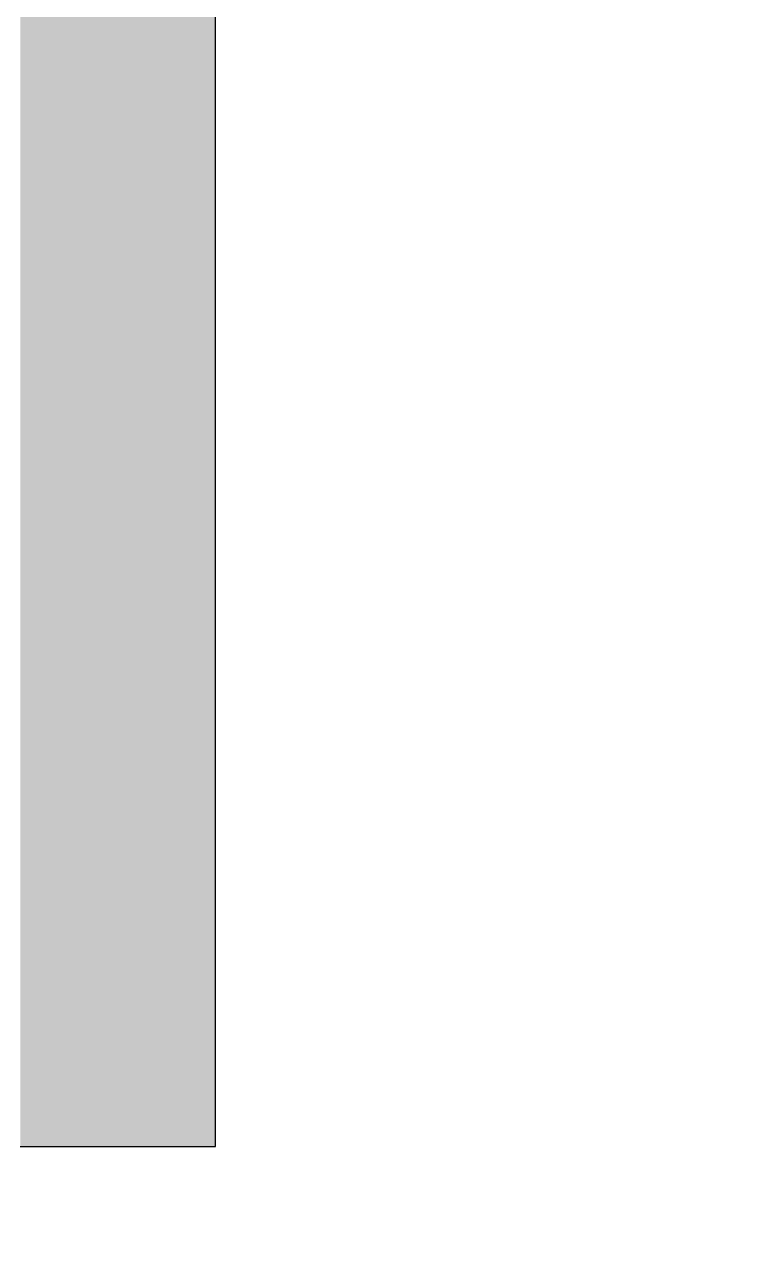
# Model space of a CAD drawing. Extents: x 11551484 to 2613213153046, y -2602833546311 to 14142.
# Drawn here: x 11560454 to 11561201, y -14414970 to -14413707 of the extents above; entities that cross this region are included whole.
import ezdxf

# ---------------------------------------------------------------- set-up
doc = ezdxf.new("R2010")
doc.units = 0
doc.header["$LTSCALE"] = 1000
doc.header["$MEASUREMENT"] = 0
doc.layers.add('CO-DOOR', color=8, linetype='CONTINUOUS')

msp = doc.modelspace()

# ---------------------------------------------------------------- hatches: boundary and pattern name
at = {"layer": 'CO-DOOR'}
h = msp.add_hatch(color=256, dxfattribs=at)
h.dxf.hatch_style = 1
h.paths.add_polyline_path([(11573349.8, -14411205.8), (11557549.8, -14411205.8), (11557549.8, -14426810.8), (11557749.8, -14426810.8), (11557749.8, -14426195.8), (11557909.8, -14426195.8), (11557909.8, -14425410.8), (11557749.8, -14425410.8), (11557749.8, -14416055.8), (11560649.8, -14416055.8), (11560649.8, -14415855.8), (11557749.8, -14415855.8), (11557749.8, -14411405.8), (11560449.8, -14411405.8), (11560449.8, -14414855.8), (11560649.8, -14414855.8), (11560649.8, -14411405.8), (11565749.8, -14411405.8), (11565749.8, -14414455.8), (11565949.8, -14414455.8), (11565949.8, -14411405.8), (11569149.8, -14411405.8), (11569149.8, -14414455.8), (11569349.8, -14414455.8), (11569349.8, -14413705.8), (11569949.8, -14413705.8), (11569949.8, -14413616.3), (11569939.8, -14413616.3), (11569939.8, -14413576.3), (11569949.8, -14413505.8), (11569349.8, -14413505.8), (11569349.8, -14411405.8), (11571549.8, -14411405.8), (11571549.8, -14413505.8), (11570949.8, -14413505.8), (11570949.8, -14413576.3), (11570959.8, -14413576.3), (11570959.8, -14413630.8), (11570949.8, -14413630.8), (11570949.8, -14413705.8), (11571749.8, -14413705.8), (11571749.8, -14413210.8), (11574897.8, -14413210.8), (11574897.8, -14412805.8), (11571749.8, -14412805.8), (11571749.8, -14411405.8), (11573349.8, -14411405.8)])
h.paths.add_polyline_path([(11565549.8, -14416055.8), (11570049.8, -14416055.8), (11570049.8, -14415855.8), (11564799.8, -14415855.8), (11564799.8, -14415880.8), (11564799.8, -14416030.8), (11564799.8, -14416055.8), (11564799.8, -14416305.8), (11565549.8, -14416305.8)], flags=17)
h.paths.add_polyline_path([(11571829.8, -14415855.8), (11571549.8, -14415855.8), (11571049.8, -14415855.8), (11571049.8, -14416055.8), (11571049.8, -14416365.8), (11571829.8, -14416365.8)], flags=17)
h.paths.add_polyline_path([(11578227.8, -14411205.8), (11577349.8, -14411205.8), (11577349.8, -14411405.8), (11577349.8, -14412005.8), (11578027.8, -14412005.8), (11578027.8, -14412805.8), (11577547.8, -14412805.8), (11577547.8, -14413105.8), (11578027.8, -14413105.8), (11578027.8, -14413105.8), (11578227.8, -14413105.8)])
h.paths.add_polyline_path([(11578227.8, -14413955.8), (11578077.8, -14413955.8), (11578027.8, -14413955.8), (11578027.8, -14414705.8), (11578227.8, -14414705.8)])
h.paths.add_polyline_path([(11578227.8, -14415255.8), (11578077.8, -14415255.8), (11578027.8, -14415255.8), (11578027.8, -14415414.8), (11577465.8, -14415414.8), (11577465.8, -14416255.8), (11578027.8, -14416255.8), (11578027.8, -14416355.8), (11578227.8, -14416355.8)])
h.paths.add_polyline_path([(11578227.8, -14417585.8), (11578077.8, -14417585.8), (11578027.8, -14417585.8), (11578027.8, -14418150.8), (11578227.8, -14418150.8)])
h.paths.add_polyline_path([(11577949.8, -14422760.8), (11577349.8, -14422760.8), (11577349.8, -14423460.8), (11577949.8, -14423460.8)])
h.paths.add_polyline_path([(11572906.8, -14425380.8), (11572426.8, -14425380.8), (11572426.8, -14426160.8), (11572906.8, -14426160.8)], flags=17)
h.paths.add_polyline_path([(11565399.8, -14425095.8), (11564914.8, -14425095.8), (11564914.8, -14425870.8), (11565399.8, -14425870.8)], flags=17)

# ---------------------------------------------------------------- linework, layer by layer
for p, q in [((11560649.8, -14414855.8), (11560649.8, -14411405.8)), ((11560449.8, -14414855.8), (11560649.8, -14414855.8))]:
    msp.add_line(p, q, dxfattribs=at)

doc.saveas('drawing.dxf')
